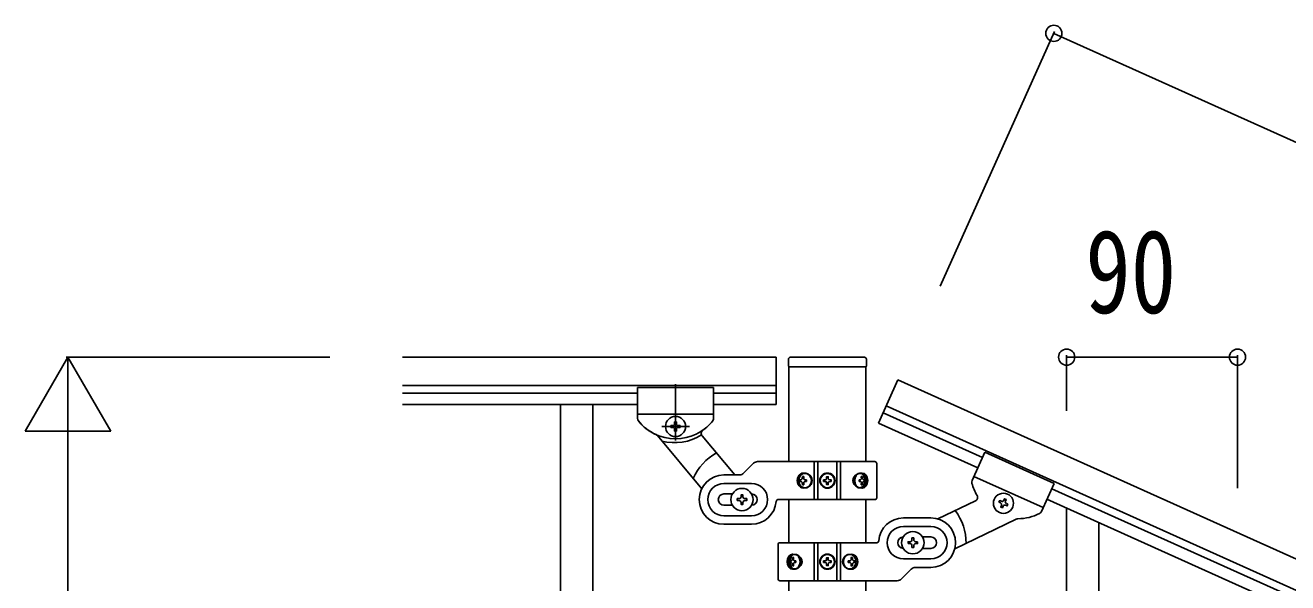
# Model space of a CAD drawing. Units: millimetres, scale not verified. Extents: x -4015 to 4015, y -2862 to 2860.
# Drawn here: x 2007 to 2672, y -749 to -455 of the extents above; entities that cross this region are included whole.
import ezdxf
from ezdxf.enums import TextEntityAlignment as Align

# ---------------------------------------------------------------- set-up
doc = ezdxf.new("R2010")
doc.units = ezdxf.units.MM
doc.header["$LTSCALE"] = 10
doc.layers.add('0-3_YKK_A1', color=4, linetype='Continuous')
doc.layers.add('0-4_YKK_D', color=6, linetype='Continuous')
doc.styles.add('ＭＳ ゴシック', font='')
doc.styles.get('ＭＳ ゴシック').set_extended_font_data('MS Gothic')

msp = doc.modelspace()

# ---------------------------------------------------------------- linework, layer by layer
at = {"layer": '0-3_YKK_A1'}
for p, q in [((2205.83, -629.86), (2402.69, -629.86)), ((2402.69, -654.86), (2402.69, -629.86)), ((2409.19, -630.9), (2409.19, -634.4)), ((2410.19, -629.9), (2449.19, -629.9)), ((2450.19, -630.9), (2450.19, -634.4)), ((2409.44, -685.1), (2409.44, -634.9)), ((2409.69, -634.9), (2449.69, -634.9)), ((2449.94, -634.9), (2449.94, -685.1)), ((2205.83, -644.86), (2402.69, -644.86)), ((2349.69, -673.66), (2349.69, -644.09)), ((2456.62, -664.57), (2466.85, -641.83)), ((2466.85, -641.83), (3249.27, -993.96)), ((2205.83, -648.86), (2329.69, -648.86)), ((2329.69, -645.86), (2329.69, -662.18)), ((2369.69, -645.86), (2329.69, -645.86)), ((2329.69, -645.86), (2329.69, -662.18)), ((2369.69, -645.86), (2329.69, -645.86)), ((2369.69, -645.86), (2369.69, -662.2)), ((2369.69, -645.86), (2369.69, -662.18)), ((2369.69, -648.86), (2402.69, -648.86)), ((2205.83, -654.86), (2329.69, -654.86)), ((2289.19, -654.86), (2289.19, -1514.86)), ((2306.19, -654.86), (2306.19, -1514.86)), ((2369.69, -654.86), (2402.69, -654.86)), ((2460.7, -655.51), (3243.11, -1007.64)), ((2369.69, -659.86), (2329.69, -659.86)), ((2369.69, -659.86), (2329.69, -659.86)), ((2349.69, -673.66), (2349.69, -659.06)), ((2508.89, -688.09), (2456.62, -664.57)), ((2511.35, -682.62), (2459.08, -659.1)), ((2340.11, -671.18), (2363.53, -699.1)), ((2342.39, -666.36), (2356.99, -666.36)), ((2348.25, -665.88), (2347.29, -665.88)), ((2351.13, -666.84), (2352.09, -666.84)), ((2363.66, -671.25), (2380.92, -691.82)), ((2454.69, -684.86), (2392.93, -684.86)), ((2422.74, -704.86), (2422.74, -684.86)), ((2424.69, -684.86), (2424.69, -704.86)), ((2434.69, -684.86), (2434.69, -704.86)), ((2436.63, -704.86), (2436.63, -684.86)), ((2512.58, -679.88), (2505.88, -694.78)), ((2512.58, -679.88), (2549.06, -696.3)), ((2385.57, -690.98), (2390.81, -685.74)), ((2455.69, -685.86), (2455.69, -703.86)), ((2383.45, -691.86), (2375.19, -691.86)), ((2375.19, -696.36), (2389.69, -696.36)), ((2415.63, -694.42), (2415.17, -694.42)), ((2415.63, -695.3), (2415.17, -695.3)), ((2416.56, -692.65), (2417.33, -692.65)), ((2417.33, -697.06), (2416.56, -697.06)), ((2417.93, -694.42), (2418.69, -694.42)), ((2417.93, -695.3), (2418.69, -695.3)), ((2428.46, -694.45), (2427.64, -694.45)), ((2430.92, -695.27), (2431.74, -695.27)), ((2446.38, -694.42), (2447.01, -694.42)), ((2446.38, -695.3), (2447.01, -695.3)), ((2447.4, -692.65), (2448.02, -692.65)), ((2448.02, -697.06), (2447.4, -697.06)), ((2449.2, -694.42), (2448.88, -694.42)), ((2449.2, -695.3), (2448.88, -695.3)), ((2506.83, -692.65), (2543.31, -709.07)), ((2549.06, -696.3), (2542.36, -711.18)), ((2375.19, -701.86), (2379.61, -701.86)), ((2386.19, -704.36), (2387.19, -704.36)), ((3194.32, -996.65), (2545.33, -704.57)), ((3196.79, -991.17), (2547.8, -699.1)), ((2379.61, -707.86), (2375.19, -707.86)), ((2383.19, -705.36), (2382.19, -705.36)), ((2403.65, -704.86), (2454.69, -704.86)), ((2409.44, -727.53), (2409.44, -704.86)), ((2449.94, -704.86), (2449.94, -727.53)), ((2507.65, -705.51), (2487.87, -715.06)), ((2520.89, -706.63), (2520.02, -706.24)), ((2523.92, -706.94), (2524.79, -707.33)), ((2555.69, -950.55), (2555.69, -709.23)), ((2389.69, -713.36), (2375.19, -713.36)), ((2389.69, -717.86), (2375.19, -717.86)), ((2469.69, -714.53), (2484.19, -714.53)), ((2529.16, -715.11), (2496.78, -730.74)), ((2572.69, -917.64), (2572.69, -716.88)), ((2469.69, -719.03), (2484.19, -719.03)), ((2479.77, -724.53), (2484.19, -724.53)), ((2403.69, -746.53), (2403.69, -728.53)), ((2455.72, -727.53), (2404.69, -727.53)), ((2422.74, -727.53), (2422.74, -747.53)), ((2424.69, -747.53), (2424.69, -727.53)), ((2434.69, -747.53), (2434.69, -727.53)), ((2436.63, -727.53), (2436.63, -747.53)), ((2473.19, -728.03), (2472.19, -728.03)), ((2476.19, -727.03), (2477.19, -727.03)), ((2484.19, -730.53), (2479.77, -730.53)), ((2410.17, -737.09), (2410.5, -737.09)), ((2410.17, -737.97), (2410.5, -737.97)), ((2411.36, -735.32), (2411.98, -735.32)), ((2412.99, -737.09), (2412.37, -737.09)), ((2412.99, -737.97), (2412.37, -737.97)), ((2428.46, -737.12), (2427.64, -737.12)), ((2430.92, -737.94), (2431.74, -737.94)), ((2441.45, -737.09), (2440.69, -737.09)), ((2441.45, -737.97), (2440.69, -737.97)), ((2442.05, -735.32), (2442.81, -735.32)), ((2443.74, -737.09), (2444.21, -737.09)), ((2443.74, -737.97), (2444.21, -737.97)), ((2484.19, -736.03), (2469.69, -736.03)), ((2411.98, -739.73), (2411.36, -739.73)), ((2442.81, -739.73), (2442.05, -739.73)), ((2473.81, -741.41), (2468.57, -746.65)), ((2475.93, -740.53), (2484.19, -740.53)), ((2404.69, -747.53), (2466.45, -747.53)), ((2409.44, -1507.16), (2409.44, -747.53)), ((2449.94, -747.53), (2449.94, -1506.36))]:
    msp.add_line(p, q, dxfattribs=at)
for points in [[(2350.17, -664.92), (2350.17, -663.96), (2349.21, -663.96), (2349.21, -664.92)], [(2347.29, -665.88), (2347.29, -666.84), (2348.25, -666.84)], [(2349.21, -667.8), (2349.21, -668.76), (2350.17, -668.76), (2350.17, -667.8)], [(2352.09, -666.84), (2352.09, -665.88), (2351.13, -665.88)], [(2416.45, -693.54), (2416.42, -693.71), (2416.37, -693.87), (2416.29, -694.03), (2416.18, -694.16), (2416.06, -694.27), (2415.93, -694.35), (2415.78, -694.4), (2415.63, -694.42)], [(2415.63, -695.3), (2415.78, -695.32), (2415.93, -695.37), (2416.06, -695.45), (2416.18, -695.56), (2416.29, -695.69), (2416.37, -695.85), (2416.42, -696.01), (2416.45, -696.18)], [(2417.93, -694.42), (2417.78, -694.4), (2417.64, -694.35), (2417.51, -694.27), (2417.4, -694.16), (2417.31, -694.03), (2417.25, -693.87), (2417.22, -693.71), (2417.22, -693.54)], [(2417.22, -696.18), (2417.22, -696.01), (2417.25, -695.85), (2417.31, -695.69), (2417.4, -695.56), (2417.51, -695.45), (2417.64, -695.37), (2417.78, -695.32), (2417.93, -695.3)], [(2427.64, -694.45), (2427.64, -695.27), (2428.46, -695.27)], [(2430.1, -693.63), (2430.1, -692.81), (2429.28, -692.81), (2429.28, -693.63)], [(2429.28, -696.09), (2429.28, -696.91), (2430.1, -696.91), (2430.1, -696.09)], [(2431.74, -695.27), (2431.74, -694.45), (2430.92, -694.45)], [(2447.55, -693.54), (2447.56, -693.71), (2447.55, -693.87), (2447.5, -694.03), (2447.43, -694.16), (2447.35, -694.27), (2447.24, -694.35), (2447.13, -694.4), (2447.01, -694.42)], [(2447.01, -695.3), (2447.13, -695.32), (2447.24, -695.37), (2447.35, -695.45), (2447.43, -695.56), (2447.5, -695.69), (2447.55, -695.85), (2447.56, -696.01), (2447.55, -696.18)], [(2448.88, -694.42), (2448.76, -694.4), (2448.64, -694.35), (2448.52, -694.27), (2448.42, -694.16), (2448.34, -694.03), (2448.26, -693.87), (2448.21, -693.71), (2448.18, -693.54)], [(2448.18, -696.18), (2448.21, -696.01), (2448.26, -695.85), (2448.34, -695.69), (2448.42, -695.56), (2448.52, -695.45), (2448.64, -695.37), (2448.76, -695.32), (2448.88, -695.3)], [(2382.19, -705.36), (2382.19, -704.36), (2383.19, -704.36)], [(2384.19, -703.36), (2384.19, -702.36), (2385.19, -702.36), (2385.19, -703.36)], [(2387.19, -704.36), (2387.19, -705.36), (2386.19, -705.36)], [(2522.56, -705.27), (2522.95, -704.4), (2523.83, -704.79), (2523.43, -705.67)], [(2385.19, -706.36), (2385.19, -707.36), (2384.19, -707.36), (2384.19, -706.36)], [(2520.02, -706.24), (2520.41, -705.36), (2521.29, -705.76)], [(2522.25, -708.3), (2521.86, -709.17), (2520.98, -708.78), (2521.38, -707.9)], [(2524.79, -707.33), (2524.4, -708.21), (2523.52, -707.81)], [(2472.19, -728.03), (2472.19, -727.03), (2473.19, -727.03)], [(2474.19, -726.03), (2474.19, -725.03), (2475.19, -725.03), (2475.19, -726.03)], [(2475.19, -729.03), (2475.19, -730.03), (2474.19, -730.03), (2474.19, -729.03)], [(2477.19, -727.03), (2477.19, -728.03), (2476.19, -728.03)], [(2411.2, -736.21), (2411.16, -736.38), (2411.11, -736.54), (2411.04, -736.7), (2410.95, -736.83), (2410.85, -736.94), (2410.74, -737.02), (2410.62, -737.07), (2410.5, -737.09)], [(2410.5, -737.97), (2410.62, -737.99), (2410.74, -738.04), (2410.85, -738.12), (2410.95, -738.23), (2411.04, -738.36), (2411.11, -738.51), (2411.16, -738.68), (2411.2, -738.85)], [(2412.37, -737.09), (2412.25, -737.07), (2412.13, -737.02), (2412.03, -736.94), (2411.94, -736.83), (2411.87, -736.7), (2411.83, -736.54), (2411.81, -736.38), (2411.82, -736.21)], [(2411.82, -738.85), (2411.81, -738.68), (2411.83, -738.51), (2411.87, -738.36), (2411.94, -738.23), (2412.03, -738.12), (2412.13, -738.04), (2412.25, -737.99), (2412.37, -737.97)], [(2427.64, -737.12), (2427.64, -737.94), (2428.46, -737.94)], [(2430.1, -736.3), (2430.1, -735.48), (2429.28, -735.48), (2429.28, -736.3)], [(2431.74, -737.94), (2431.74, -737.12), (2430.92, -737.12)], [(2442.16, -736.21), (2442.16, -736.38), (2442.13, -736.54), (2442.07, -736.7), (2441.98, -736.83), (2441.87, -736.94), (2441.74, -737.02), (2441.6, -737.07), (2441.45, -737.09)], [(2441.45, -737.97), (2441.6, -737.99), (2441.74, -738.04), (2441.87, -738.12), (2441.98, -738.23), (2442.07, -738.36), (2442.13, -738.51), (2442.16, -738.68), (2442.16, -738.85)], [(2443.74, -737.09), (2443.59, -737.07), (2443.45, -737.02), (2443.31, -736.94), (2443.19, -736.83), (2443.09, -736.7), (2443.01, -736.54), (2442.95, -736.38), (2442.92, -736.21)], [(2442.92, -738.85), (2442.95, -738.68), (2443.01, -738.51), (2443.09, -738.36), (2443.19, -738.23), (2443.31, -738.12), (2443.45, -738.04), (2443.59, -737.99), (2443.74, -737.97)], [(2429.28, -738.76), (2429.28, -739.58), (2430.1, -739.58), (2430.1, -738.76)]]:
    msp.add_lwpolyline(points, dxfattribs=at)
for centre, radius in [((2349.69, -666.36), 5.3), ((2429.69, -694.86), 4), ((2429.69, -694.86), 3.75), ((2384.69, -704.86), 5.9), ((2522.4, -706.79), 5.3), ((2474.69, -727.53), 5.9), ((2429.69, -737.53), 4), ((2429.69, -737.53), 3.75)]:
    msp.add_circle(centre, radius, dxfattribs=at)
for centre, radius, start, end in [((2410.19, -630.9), 1, 90, 180), ((2449.19, -630.9), 1, 0, 90), ((2409.69, -634.4), 0.5, 180, 270), ((2449.69, -634.4), 0.5, 270, 0), ((2331.69, -662.18), 2, 180, 218.49996), ((2331.69, -662.18), 2, 180, 218.49995), ((2349.69, -647.86), 25, 218.49996, 245.70849), ((2349.69, -647.86), 25, 218.49995, 321.50005), ((2348.25, -664.92), 0.96, 270, 0), ((2351.13, -664.92), 0.96, 180, 270), ((2349.69, -647.86), 25, 305.05508, 320.95374), ((2367.69, -662.2), 2, 315.06998, 0), ((2367.69, -662.18), 2, 321.50005, 0), ((2338.58, -672.47), 2, 40, 65.70849), ((2349.19, -647.86), 27, 255.63423, 301.73669), ((2348.25, -667.8), 0.96, 0, 90), ((2351.13, -667.8), 0.96, 90, 180), ((2365.2, -669.96), 2, 125.05508, 220), ((2384.69, -704.86), 28, 118.67181, 156.51477), ((2392.93, -687.86), 3, 90, 135), ((2454.69, -685.86), 1, 0, 90), ((2383.45, -688.86), 3, 270, 315), ((2375.19, -704.86), 13, 90, 270), ((2375.19, -704.86), 8.5, 90, 270), ((2389.69, -704.86), 8.5, 270, 90), ((2428.46, -693.63), 0.82, 270, 0), ((2428.46, -696.09), 0.82, 0, 90), ((2430.92, -693.63), 0.82, 180, 270), ((2430.92, -696.09), 0.82, 90, 180), ((2507.7, -695.6), 2, 155.77, 200.70002), ((2530, -689.91), 25, 194.81626, 210.71492), ((2375.19, -704.86), 3, 90, 270), ((2383.19, -703.36), 1, 270, 0), ((2386.19, -703.36), 1, 180, 270), ((2389.69, -704.86), 3, 270, 90), ((2454.69, -703.86), 1, 270, 0), ((2506.78, -703.71), 2, 295.77, 30.71492), ((2383.19, -706.36), 1, 0, 90), ((2386.19, -706.36), 1, 90, 180), ((2389.69, -704.86), 13, 270, 355.90396), ((2403.65, -705.86), 1, 90, 175.90396), ((2474.69, -727.53), 28, 359.25523, 37.09819), ((2520.5, -707.51), 0.96, 335.77, 65.77), ((2521.68, -704.88), 0.96, 245.77, 335.77), ((2523.13, -708.69), 0.96, 65.77, 155.77), ((2524.31, -706.06), 0.96, 155.77, 245.77), ((2540.54, -710.36), 2, 297.27004, 335.77), ((2469.69, -727.53), 13, 90, 175.90396), ((2484.19, -727.53), 13, 270, 90), ((2530.03, -716.91), 2, 90.06151, 115.77), ((2530, -689.91), 25, 270.06151, 297.27004), ((2469.69, -727.53), 8.5, 90, 270), ((2469.69, -727.53), 3, 90, 270), ((2484.19, -727.53), 8.5, 270, 90), ((2484.19, -727.53), 3, 270, 90), ((2404.69, -728.53), 1, 90, 180), ((2455.72, -726.53), 1, 270, 355.90396), ((2473.19, -726.03), 1, 270, 0), ((2473.19, -729.03), 1, 0, 90), ((2476.19, -726.03), 1, 180, 270), ((2476.19, -729.03), 1, 90, 180), ((2428.46, -736.3), 0.82, 270, 0), ((2428.46, -738.76), 0.82, 0, 90), ((2430.92, -736.3), 0.82, 180, 270), ((2430.92, -738.76), 0.82, 90, 180), ((2475.93, -743.53), 3, 90, 135), ((2404.69, -746.53), 1, 180, 270), ((2466.45, -744.53), 3, 270, 315)]:
    msp.add_arc(centre, radius, start, end, dxfattribs=at)
for centre, major_axis, ratio, start_param, end_param in [((2417.19, -694.86), (0, 4), 0.865, 0, 3.141593), ((2417.19, -694.86), (-4.49, 0), 0.890869, 1.570796, 4.712389), ((2418.1, -694.86), (0, -3.83), 0.866157, 6.25819, 9.449773), ((2448.07, -694.86), (-5.06, 0), 0.790514, 4.712389, 7.853982), ((2446.57, -694.86), (0, 3.83), 0.707107, 6.239857, 9.468106), ((2447.37, -694.86), (0, 4), 0.7075, 3.26685, 6.157927), ((2448.07, -694.86), (0, 4), 0.7075, 3.141593, 6.283185), ((2418.77, -694.86), (0, -7.22), 0.499772, 4.651234, 4.773544), ((2420, -694.86), (0, -7.22), 0.499772, 4.401836, 4.527995), ((2420, -694.86), (0, -7.22), 0.499772, 4.896783, 5.022942), ((2420.76, -694.86), (0, -7.22), 0.499772, 4.401836, 4.527995), ((2420.76, -694.86), (0, -7.22), 0.499772, 4.896783, 5.022942), ((2422.29, -694.86), (0, -7.22), 0.499772, 4.651234, 4.773544), ((2441.29, -694.86), (0, 7.22), 0.707107, 4.651234, 4.773544), ((2442.54, -694.86), (0, 7.22), 0.707107, 4.896783, 5.022942), ((2442.54, -694.86), (0, 7.22), 0.707107, 4.401836, 4.527995), ((2443.16, -694.86), (0, 7.22), 0.707107, 4.896783, 5.022942), ((2443.16, -694.86), (0, 7.22), 0.707107, 4.401836, 4.527995), ((2444.11, -694.86), (0, 7.22), 0.707107, 4.651234, 4.773544), ((2411.3, -737.53), (0, -4), 0.7075, 3.141593, 6.283185), ((2412.01, -737.53), (0, -4), 0.7075, 3.26685, 6.157927), ((2415.27, -737.53), (0, -7.22), 0.707107, 4.651234, 4.773544), ((2416.21, -737.53), (0, -7.22), 0.707107, 4.401836, 4.527995), ((2411.3, -737.53), (5.06, 0), 0.790514, 4.712389, 7.853982), ((2416.84, -737.53), (0, -7.22), 0.707107, 4.401836, 4.527995), ((2412.81, -737.53), (0, -3.83), 0.707107, 6.239857, 9.468106), ((2418.08, -737.53), (0, -7.22), 0.707107, 4.651234, 4.773544), ((2442.19, -737.53), (4.49, 0), 0.890869, 1.570796, 4.712389), ((2441.27, -737.53), (0, 3.83), 0.866157, 6.25819, 9.449773), ((2437.09, -737.53), (0, 7.22), 0.499772, 4.651234, 4.773544), ((2438.61, -737.53), (0, 7.22), 0.499772, 4.896783, 5.022942), ((2442.19, -737.53), (0, -4), 0.865, 0, 3.141593), ((2439.38, -737.53), (0, 7.22), 0.499772, 4.896783, 5.022942), ((2440.61, -737.53), (0, 7.22), 0.499772, 4.651234, 4.773544), ((2416.21, -737.53), (0, -7.22), 0.707107, 4.896783, 5.022942), ((2416.84, -737.53), (0, -7.22), 0.707107, 4.896783, 5.022942), ((2438.61, -737.53), (0, 7.22), 0.499772, 4.401836, 4.527995), ((2439.38, -737.53), (0, 7.22), 0.499772, 4.401836, 4.527995)]:
    msp.add_ellipse(centre, major_axis=major_axis, ratio=ratio, start_param=start_param, end_param=end_param, dxfattribs=at)
for centre, major_axis, ratio in [((2417.94, -694.86), (0, -3.83), 0.866157), ((2446.8, -694.86), (0, 3.83), 0.707107), ((2412.57, -737.53), (0, -3.83), 0.707107), ((2441.44, -737.53), (0, 3.83), 0.866157)]:
    msp.add_ellipse(centre, major_axis=major_axis, ratio=ratio, dxfattribs=at)
at = {"layer": '0-4_YKK_D'}
for p, q in [((2489.06, -592.49), (2549.36, -458.51)), ((2548.95, -459.42), (3331.36, -811.54)), ((2029.69, -629.9), (2007.19, -668.87)), ((2167.62, -629.9), (2028.69, -629.9)), ((2029.69, -629.9), (2052.19, -668.87)), ((2029.69, -629.9), (2029.69, -707.84)), ((2555.69, -658.15), (2555.69, -628.86)), ((2645.69, -629.86), (2555.69, -629.86)), ((2645.69, -698.89), (2645.69, -628.86)), ((2007.19, -668.87), (2052.19, -668.87)), ((2029.69, -1584.9), (2029.69, -674.9))]:
    msp.add_line(p, q, dxfattribs=at)
for centre in [(2548.95, -459.42), (2555.69, -629.86), (2645.69, -629.86)]:
    msp.add_circle(centre, 4.25, dxfattribs=at)

# ---------------------------------------------------------------- texts
at = {"layer": '0-4_YKK_D', "style": 'ＭＳ ゴシック', "width": 0.8}
msp.add_text('90', height=43.99, dxfattribs=at).set_placement((2565.49, -619.86), align=Align.BOTTOM_LEFT)

doc.saveas('drawing.dxf')
